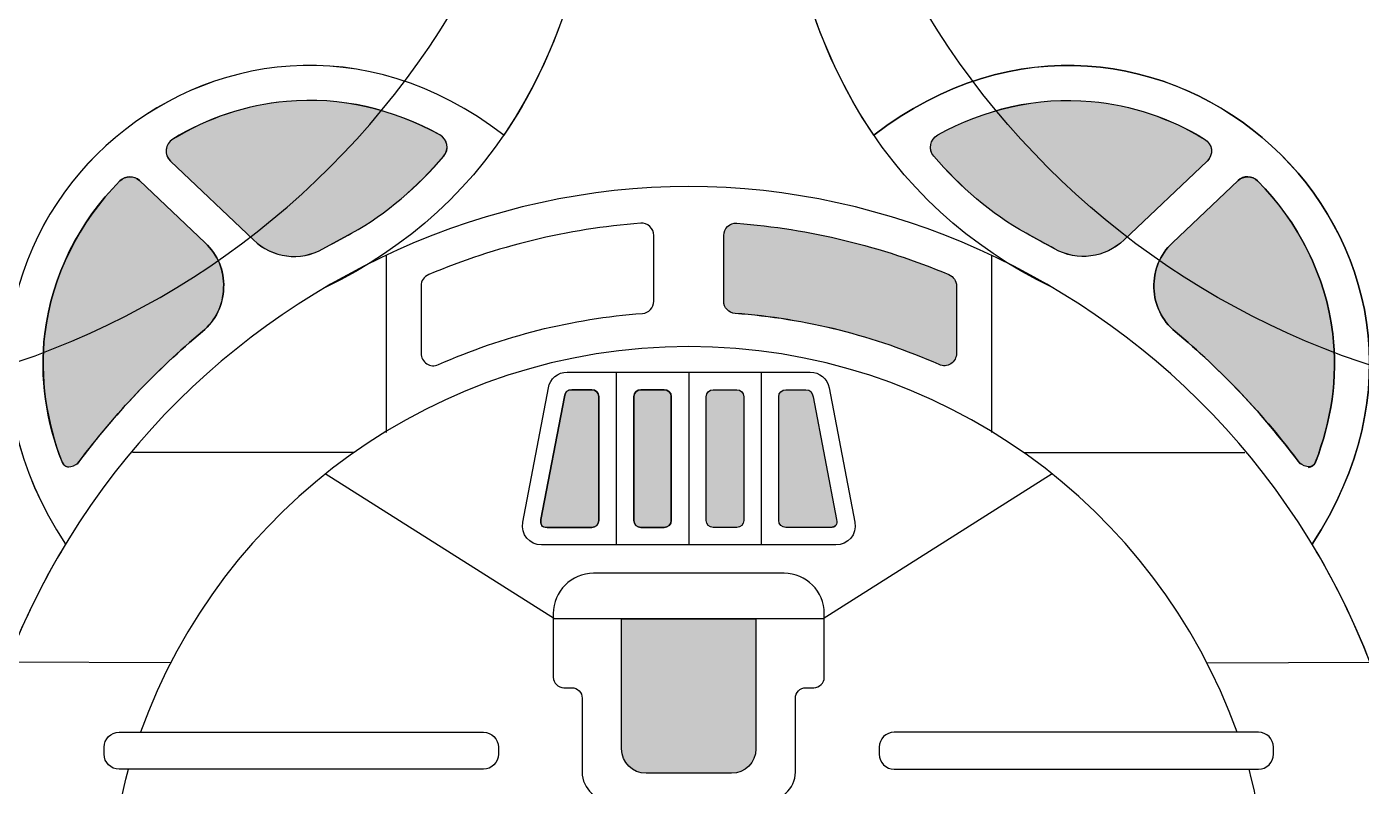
# Model space of a CAD drawing. Extents: x 65 to 351, y 40 to 244.
# Drawn here: x 246.56 to 258.28, y 206.82 to 213.49 of the extents above; entities that cross this region are included whole.
import ezdxf

# ---------------------------------------------------------------- set-up
doc = ezdxf.new("R2010")
doc.units = 0
doc.header["$MEASUREMENT"] = 0
doc.layers.add('4-VIEW', color=7, linetype='CONTINUOUS')
doc.layers.add('SOLIDS', color=7, linetype='CONTINUOUS')

# ---------------------------------------------------------------- blocks, each defined once
blk = doc.blocks.new('BLOCK_3')
at = {"layer": '4-VIEW', "color": 7}
for points in [[(249.717, 211.485), (249.717, 209.928)], [(255.034, 211.485), (255.034, 209.928)], [(251.739, 210.457), (251.739, 208.939)], [(252.376, 210.457), (252.376, 208.939)], [(253.012, 210.457), (253.012, 208.939)], [(249.432, 209.75), (247.49, 209.75)], [(255.319, 209.75), (257.261, 209.75)], [(255.568, 209.563), (253.556, 208.289), (251.195, 208.289), (249.183, 209.563)], [(247.824, 207.903), (246.391, 207.908)], [(256.927, 207.903), (258.36, 207.908)]]:
    blk.add_lwpolyline(points, dxfattribs=at)
for points, knots in [([(244.182, 210.169), (240.244, 210.169), (237.053, 213.36), (237.053, 217.298), (237.053, 221.235), (240.244, 224.427), (244.182, 224.427), (248.12, 224.427), (251.311, 221.235), (251.311, 217.298), (251.311, 213.36), (248.12, 210.169), (244.182, 210.169), (244.182, 210.169), (244.182, 210.169), (244.182, 210.169)], [0, 0, 0, 0, 1, 1, 1, 2, 2, 2, 3, 3, 3, 4, 4, 4, 5, 5, 5, 5]), ([(260.569, 210.169), (264.506, 210.169), (267.699, 213.36), (267.699, 217.298), (267.699, 221.235), (264.506, 224.427), (260.569, 224.427), (256.632, 224.427), (253.439, 221.235), (253.439, 217.298), (253.439, 213.36), (256.632, 210.169), (260.569, 210.169)], [0, 0, 0, 0, 1, 1, 1, 2, 2, 2, 3, 3, 3, 4, 4, 4, 4]), ([(255.564, 211.204), (254.133, 211.893), (253.148, 213.329), (253.13, 215.799), (253.129, 216.01), (252.956, 216.181), (252.746, 216.181), (252.746, 216.181), (252.005, 216.181), (252.005, 216.181), (251.794, 216.181), (251.623, 216.01), (251.621, 215.799), (251.603, 213.329), (250.618, 211.893), (249.188, 211.204)], [0, 0, 0, 0, 1, 1, 1, 2, 2, 2, 3, 3, 3, 4, 4, 4, 5, 5, 5, 5]), ([(247.843, 212.504), (248.145, 212.687), (248.486, 212.803), (248.841, 212.835), (249.321, 212.879), (249.778, 212.767), (250.188, 212.541), (250.257, 212.503), (250.274, 212.413), (250.222, 212.354), (249.992, 212.085), (249.725, 211.851), (249.414, 211.678), (249.329, 211.63), (249.245, 211.586), (249.162, 211.54), (248.959, 211.428), (248.719, 211.46), (248.551, 211.619), (248.551, 211.619), (247.823, 212.31), (247.823, 212.31), (247.764, 212.366), (247.774, 212.462), (247.843, 212.504), (247.843, 212.504), (247.843, 212.504), (247.843, 212.504)], [0, 0, 0, 0, 1, 1, 1, 2, 2, 2, 3, 3, 3, 4, 4, 4, 5, 5, 5, 6, 6, 6, 7, 7, 7, 8, 8, 8, 9, 9, 9, 9]), ([(256.907, 212.504), (256.606, 212.687), (256.265, 212.803), (255.91, 212.835), (255.43, 212.879), (254.973, 212.767), (254.563, 212.541), (254.494, 212.503), (254.477, 212.413), (254.528, 212.354), (254.759, 212.085), (255.027, 211.851), (255.338, 211.678), (255.422, 211.63), (255.506, 211.586), (255.589, 211.54), (255.791, 211.428), (256.033, 211.46), (256.2, 211.619), (256.2, 211.619), (256.928, 212.31), (256.928, 212.31), (256.987, 212.366), (256.977, 212.462), (256.907, 212.504), (256.907, 212.504), (256.907, 212.504), (256.907, 212.504)], [0, 0, 0, 0, 1, 1, 1, 2, 2, 2, 3, 3, 3, 4, 4, 4, 5, 5, 5, 6, 6, 6, 7, 7, 7, 8, 8, 8, 9, 9, 9, 9]), ([(253.17, 202.027), (253.91, 202.668), (255.452, 203.375), (258.078, 204.171), (258.2, 204.208), (258.309, 204.226), (258.437, 204.232), (258.437, 204.232), (258.634, 204.24), (258.634, 204.24), (258.703, 204.243), (258.758, 204.293), (258.766, 204.361), (259.323, 208.996), (255.878, 212.087), (252.376, 212.087), (248.872, 212.087), (245.428, 208.996), (245.985, 204.361), (245.993, 204.293), (246.048, 204.243), (246.117, 204.24), (246.117, 204.24), (246.314, 204.232), (246.314, 204.232), (246.441, 204.226), (246.551, 204.208), (246.674, 204.171), (249.298, 203.375), (250.842, 202.668), (251.581, 202.027)], [0, 0, 0, 0, 1, 1, 1, 2, 2, 2, 3, 3, 3, 4, 4, 4, 5, 5, 5, 6, 6, 6, 7, 7, 7, 8, 8, 8, 9, 9, 9, 10, 10, 10, 10]), ([(246.931, 209.62), (246.903, 209.623), (246.88, 209.641), (246.87, 209.668), (246.732, 210.024), (246.672, 210.405), (246.719, 210.795), (246.78, 211.305), (247.019, 211.775), (247.379, 212.137), (247.426, 212.185), (247.502, 212.186), (247.551, 212.14), (247.551, 212.14), (248.127, 211.593), (248.127, 211.593), (248.239, 211.487), (248.294, 211.353), (248.29, 211.198), (248.285, 211.044), (248.221, 210.913), (248.103, 210.814), (247.693, 210.471), (247.323, 210.08), (247.003, 209.65)], [0, 0, 0, 0, 1, 1, 1, 2, 2, 2, 3, 3, 3, 4, 4, 4, 5, 5, 5, 6, 6, 6, 7, 7, 7, 8, 8, 8, 8]), ([(257.82, 209.62), (257.848, 209.623), (257.871, 209.641), (257.881, 209.668), (258.019, 210.024), (258.079, 210.405), (258.032, 210.795), (257.97, 211.305), (257.732, 211.775), (257.372, 212.137), (257.325, 212.185), (257.249, 212.186), (257.2, 212.14), (257.2, 212.14), (256.624, 211.593), (256.624, 211.593), (256.512, 211.487), (256.457, 211.353), (256.462, 211.198), (256.466, 211.044), (256.53, 210.913), (256.649, 210.814), (257.059, 210.471), (257.428, 210.08), (257.748, 209.65)], [0, 0, 0, 0, 1, 1, 1, 2, 2, 2, 3, 3, 3, 4, 4, 4, 5, 5, 5, 6, 6, 6, 7, 7, 7, 8, 8, 8, 8]), ([(250.024, 210.622), (250.024, 210.622), (250.024, 211.215), (250.024, 211.215), (250.024, 211.259), (250.05, 211.297), (250.091, 211.314), (250.683, 211.562), (251.312, 211.717), (251.953, 211.765), (251.984, 211.767), (252.011, 211.757), (252.034, 211.736), (252.057, 211.715), (252.068, 211.688), (252.068, 211.658), (252.068, 211.658), (252.068, 211.08), (252.068, 211.08), (252.068, 211.024), (252.025, 210.977), (251.969, 210.973), (251.348, 210.927), (250.743, 210.775), (250.176, 210.523), (250.141, 210.508), (250.105, 210.511), (250.074, 210.531), (250.042, 210.552), (250.024, 210.584), (250.024, 210.622), (250.024, 210.622), (250.024, 210.622), (250.024, 210.622)], [0, 0, 0, 0, 1, 1, 1, 2, 2, 2, 3, 3, 3, 4, 4, 4, 5, 5, 5, 6, 6, 6, 7, 7, 7, 8, 8, 8, 9, 9, 9, 10, 10, 10, 11, 11, 11, 11]), ([(254.727, 210.622), (254.727, 210.622), (254.727, 211.215), (254.727, 211.215), (254.727, 211.259), (254.701, 211.297), (254.66, 211.314), (254.068, 211.562), (253.438, 211.717), (252.798, 211.765), (252.767, 211.767), (252.74, 211.757), (252.717, 211.736), (252.694, 211.715), (252.683, 211.688), (252.683, 211.658), (252.683, 211.658), (252.683, 211.08), (252.683, 211.08), (252.683, 211.024), (252.726, 210.977), (252.782, 210.973), (253.403, 210.927), (254.009, 210.775), (254.575, 210.523), (254.609, 210.508), (254.646, 210.511), (254.678, 210.531), (254.709, 210.552), (254.727, 210.584), (254.727, 210.622), (254.727, 210.622), (254.727, 210.622), (254.727, 210.622)], [0, 0, 0, 0, 1, 1, 1, 2, 2, 2, 3, 3, 3, 4, 4, 4, 5, 5, 5, 6, 6, 6, 7, 7, 7, 8, 8, 8, 9, 9, 9, 10, 10, 10, 11, 11, 11, 11]), ([(257.192, 207.294), (256.483, 209.268), (254.594, 210.681), (252.376, 210.681), (250.157, 210.681), (248.268, 209.268), (247.559, 207.294)], [0, 0, 0, 0, 1, 1, 1, 2, 2, 2, 2]), ([(253.668, 208.939), (253.774, 208.939), (253.854, 209.034), (253.834, 209.138), (253.834, 209.138), (253.609, 210.318), (253.609, 210.318), (253.594, 210.399), (253.525, 210.457), (253.443, 210.457), (253.443, 210.457), (251.308, 210.457), (251.308, 210.457), (251.226, 210.457), (251.157, 210.399), (251.142, 210.318), (251.142, 210.318), (250.917, 209.138), (250.917, 209.138), (250.897, 209.034), (250.977, 208.939), (251.083, 208.939), (251.083, 208.939), (253.668, 208.939), (253.668, 208.939), (253.668, 208.939), (253.668, 208.939), (253.668, 208.939)], [0, 0, 0, 0, 1, 1, 1, 2, 2, 2, 3, 3, 3, 4, 4, 4, 5, 5, 5, 6, 6, 6, 7, 7, 7, 8, 8, 8, 9, 9, 9, 9]), ([(251.585, 210.242), (251.585, 210.242), (251.585, 209.154), (251.585, 209.154), (251.585, 209.12), (251.557, 209.093), (251.524, 209.093), (251.524, 209.093), (251.132, 209.093), (251.132, 209.093), (251.084, 209.093), (251.069, 209.118), (251.077, 209.162), (251.077, 209.162), (251.283, 210.24), (251.283, 210.24), (251.291, 210.28), (251.306, 210.303), (251.348, 210.303), (251.348, 210.303), (251.524, 210.303), (251.524, 210.303), (251.557, 210.303), (251.585, 210.276), (251.585, 210.242), (251.585, 210.242), (251.585, 210.242), (251.585, 210.242)], [0, 0, 0, 0, 1, 1, 1, 2, 2, 2, 3, 3, 3, 4, 4, 4, 5, 5, 5, 6, 6, 6, 7, 7, 7, 8, 8, 8, 9, 9, 9, 9]), ([(251.893, 209.154), (251.893, 209.154), (251.893, 210.242), (251.893, 210.242), (251.893, 210.276), (251.92, 210.303), (251.954, 210.303), (251.954, 210.303), (252.16, 210.303), (252.16, 210.303), (252.194, 210.303), (252.222, 210.276), (252.222, 210.242), (252.222, 210.242), (252.222, 209.154), (252.222, 209.154), (252.222, 209.12), (252.194, 209.093), (252.16, 209.093), (252.16, 209.093), (251.954, 209.093), (251.954, 209.093), (251.92, 209.093), (251.893, 209.12), (251.893, 209.154), (251.893, 209.154), (251.893, 209.154), (251.893, 209.154)], [0, 0, 0, 0, 1, 1, 1, 2, 2, 2, 3, 3, 3, 4, 4, 4, 5, 5, 5, 6, 6, 6, 7, 7, 7, 8, 8, 8, 9, 9, 9, 9]), ([(252.859, 209.154), (252.859, 209.154), (252.859, 210.242), (252.859, 210.242), (252.859, 210.276), (252.831, 210.303), (252.797, 210.303), (252.797, 210.303), (252.591, 210.303), (252.591, 210.303), (252.557, 210.303), (252.529, 210.276), (252.529, 210.242), (252.529, 210.242), (252.529, 209.154), (252.529, 209.154), (252.529, 209.12), (252.557, 209.093), (252.591, 209.093), (252.591, 209.093), (252.797, 209.093), (252.797, 209.093), (252.831, 209.093), (252.859, 209.12), (252.859, 209.154), (252.859, 209.154), (252.859, 209.154), (252.859, 209.154)], [0, 0, 0, 0, 1, 1, 1, 2, 2, 2, 3, 3, 3, 4, 4, 4, 5, 5, 5, 6, 6, 6, 7, 7, 7, 8, 8, 8, 9, 9, 9, 9]), ([(253.166, 210.242), (253.166, 210.242), (253.166, 209.154), (253.166, 209.154), (253.166, 209.12), (253.194, 209.093), (253.227, 209.093), (253.227, 209.093), (253.62, 209.093), (253.62, 209.093), (253.667, 209.093), (253.682, 209.118), (253.673, 209.162), (253.673, 209.162), (253.468, 210.24), (253.468, 210.24), (253.46, 210.28), (253.446, 210.303), (253.403, 210.303), (253.403, 210.303), (253.227, 210.303), (253.227, 210.303), (253.194, 210.303), (253.166, 210.276), (253.166, 210.242), (253.166, 210.242), (253.166, 210.242), (253.166, 210.242)], [0, 0, 0, 0, 1, 1, 1, 2, 2, 2, 3, 3, 3, 4, 4, 4, 5, 5, 5, 6, 6, 6, 7, 7, 7, 8, 8, 8, 9, 9, 9, 9]), ([(253.031, 206.686), (253.183, 206.686), (253.312, 206.792), (253.312, 206.944), (253.312, 206.944), (253.312, 207.593), (253.312, 207.593), (253.312, 207.643), (253.353, 207.685), (253.404, 207.685), (253.404, 207.685), (253.473, 207.685), (253.473, 207.685), (253.525, 207.685), (253.566, 207.726), (253.566, 207.777), (253.566, 207.777), (253.566, 208.337), (253.566, 208.337), (253.566, 208.532), (253.407, 208.69), (253.213, 208.69), (253.213, 208.69), (251.539, 208.69), (251.539, 208.69), (251.344, 208.69), (251.185, 208.532), (251.185, 208.337), (251.185, 208.337), (251.185, 207.777), (251.185, 207.777), (251.185, 207.726), (251.227, 207.685), (251.278, 207.685), (251.278, 207.685), (251.347, 207.685), (251.347, 207.685), (251.398, 207.685), (251.439, 207.643), (251.439, 207.593), (251.439, 207.593), (251.439, 206.944), (251.439, 206.944), (251.439, 206.792), (251.568, 206.686), (251.72, 206.686)], [0, 0, 0, 0, 1, 1, 1, 2, 2, 2, 3, 3, 3, 4, 4, 4, 5, 5, 5, 6, 6, 6, 7, 7, 7, 8, 8, 8, 9, 9, 9, 10, 10, 10, 11, 11, 11, 12, 12, 12, 13, 13, 13, 14, 14, 14, 15, 15, 15, 15]), ([(252.965, 208.289), (252.965, 208.289), (252.965, 207.148), (252.965, 207.148), (252.965, 207.03), (252.869, 206.933), (252.75, 206.933), (252.75, 206.933), (252, 206.933), (252, 206.933), (251.882, 206.933), (251.786, 207.03), (251.786, 207.148), (251.786, 207.148), (251.786, 208.289), (251.786, 208.289)], [0, 0, 0, 0, 1, 1, 1, 2, 2, 2, 3, 3, 3, 4, 4, 4, 5, 5, 5, 5]), ([(250.571, 207.294), (250.571, 207.294), (247.372, 207.294), (247.372, 207.294), (247.299, 207.294), (247.24, 207.235), (247.24, 207.162), (247.24, 207.162), (247.24, 207.101), (247.24, 207.101), (247.24, 207.029), (247.299, 206.969), (247.372, 206.969), (247.372, 206.969), (250.571, 206.969), (250.571, 206.969), (250.643, 206.969), (250.703, 207.029), (250.703, 207.101), (250.703, 207.101), (250.703, 207.162), (250.703, 207.162), (250.703, 207.235), (250.643, 207.294), (250.571, 207.294), (250.571, 207.294), (250.571, 207.294), (250.571, 207.294)], [0, 0, 0, 0, 1, 1, 1, 2, 2, 2, 3, 3, 3, 4, 4, 4, 5, 5, 5, 6, 6, 6, 7, 7, 7, 8, 8, 8, 9, 9, 9, 9]), ([(254.18, 207.294), (254.18, 207.294), (257.379, 207.294), (257.379, 207.294), (257.452, 207.294), (257.511, 207.235), (257.511, 207.162), (257.511, 207.162), (257.511, 207.101), (257.511, 207.101), (257.511, 207.029), (257.452, 206.969), (257.379, 206.969), (257.379, 206.969), (254.18, 206.969), (254.18, 206.969), (254.108, 206.969), (254.048, 207.029), (254.048, 207.101), (254.048, 207.101), (254.048, 207.162), (254.048, 207.162), (254.048, 207.235), (254.108, 207.294), (254.18, 207.294), (254.18, 207.294), (254.18, 207.294), (254.18, 207.294)], [0, 0, 0, 0, 1, 1, 1, 2, 2, 2, 3, 3, 3, 4, 4, 4, 5, 5, 5, 6, 6, 6, 7, 7, 7, 8, 8, 8, 9, 9, 9, 9])]:
    blk.add_open_spline(points, degree=3, knots=knots, dxfattribs=at)
for points in [[(250.75, 212.538), (248.312, 214.425), (245.154, 211.601), (246.901, 208.947)], [(254.002, 212.538), (256.439, 214.425), (259.597, 211.601), (257.851, 208.947)], [(247.274, 205.364), (247.274, 205.851), (247.327, 206.523), (247.455, 206.969)], [(257.477, 205.364), (257.477, 205.851), (257.424, 206.523), (257.297, 206.969)]]:
    blk.add_open_spline(points, degree=3, dxfattribs=at)

msp = doc.modelspace()

# ---------------------------------------------------------------- hatches: boundary and pattern name
at = {"layer": 'SOLIDS'}
h = msp.add_hatch(color=255, dxfattribs=at)
edge = h.paths.add_edge_path()
edge.add_spline(control_points=[(250.223, 212.353), (249.993, 212.085), (249.725, 211.85), (249.414, 211.677), (249.414, 211.677), (249.162, 211.539), (249.162, 211.539), (248.96, 211.428), (248.719, 211.459), (248.552, 211.618), (248.552, 211.618), (247.824, 212.309), (247.824, 212.309), (247.764, 212.365), (247.774, 212.461), (247.844, 212.503), (248.146, 212.687), (248.487, 212.803), (248.841, 212.835), (249.322, 212.879), (249.779, 212.766), (250.189, 212.541), (250.258, 212.503), (250.274, 212.413), (250.223, 212.353)], knot_values=[0, 0, 0, 0, 1, 1, 1, 2, 2, 2, 3, 3, 3, 4, 4, 4, 5, 5, 5, 6, 6, 6, 7, 7, 7, 8, 8, 8, 8], degree=3, periodic=1)
h = msp.add_hatch(color=255, dxfattribs=at)
edge = h.paths.add_edge_path()
edge.add_spline(control_points=[(254.528, 212.353), (254.759, 212.085), (255.027, 211.85), (255.338, 211.677), (255.338, 211.677), (255.589, 211.539), (255.589, 211.539), (255.791, 211.428), (256.033, 211.459), (256.2, 211.618), (256.2, 211.618), (256.928, 212.309), (256.928, 212.309), (256.987, 212.365), (256.977, 212.461), (256.907, 212.503), (256.606, 212.687), (256.265, 212.803), (255.91, 212.835), (255.43, 212.879), (254.973, 212.766), (254.563, 212.541), (254.494, 212.503), (254.477, 212.413), (254.528, 212.353)], knot_values=[0, 0, 0, 0, 1, 1, 1, 2, 2, 2, 3, 3, 3, 4, 4, 4, 5, 5, 5, 6, 6, 6, 7, 7, 7, 8, 8, 8, 8], degree=3, periodic=1)
h = msp.add_hatch(color=255, dxfattribs=at)
edge = h.paths.add_edge_path()
edge.add_spline(control_points=[(248.103, 210.814), (247.7, 210.476), (247.336, 210.093), (247.021, 209.672), (246.995, 209.637), (246.9, 209.59), (246.871, 209.667), (246.733, 210.024), (246.673, 210.404), (246.719, 210.795), (246.782, 211.305), (247.02, 211.774), (247.379, 212.137), (247.427, 212.184), (247.503, 212.185), (247.551, 212.139), (247.551, 212.139), (248.127, 211.593), (248.127, 211.593), (248.24, 211.487), (248.295, 211.352), (248.29, 211.198), (248.285, 211.044), (248.222, 210.913), (248.103, 210.814)], knot_values=[0, 0, 0, 0, 1, 1, 1, 2, 2, 2, 3, 3, 3, 4, 4, 4, 5, 5, 5, 6, 6, 6, 7, 7, 7, 8, 8, 8, 8], degree=3, periodic=1)
h = msp.add_hatch(color=255, dxfattribs=at)
edge = h.paths.add_edge_path()
edge.add_spline(control_points=[(256.649, 210.814), (257.051, 210.476), (257.415, 210.093), (257.731, 209.672), (257.757, 209.637), (257.851, 209.59), (257.881, 209.667), (258.019, 210.024), (258.079, 210.404), (258.032, 210.795), (257.97, 211.305), (257.732, 211.774), (257.372, 212.137), (257.325, 212.184), (257.249, 212.185), (257.2, 212.139), (257.2, 212.139), (256.624, 211.593), (256.624, 211.593), (256.512, 211.487), (256.457, 211.352), (256.462, 211.198), (256.466, 211.044), (256.53, 210.913), (256.649, 210.814)], knot_values=[0, 0, 0, 0, 1, 1, 1, 2, 2, 2, 3, 3, 3, 4, 4, 4, 5, 5, 5, 6, 6, 6, 7, 7, 7, 8, 8, 8, 8], degree=3, periodic=1)
h = msp.add_hatch(color=255, dxfattribs=at)
edge = h.paths.add_edge_path()
edge.add_spline(control_points=[(252.683, 211.657), (252.683, 211.657), (252.683, 211.08), (252.683, 211.08), (252.683, 211.023), (252.726, 210.977), (252.782, 210.972), (253.403, 210.926), (254.009, 210.775), (254.575, 210.523), (254.609, 210.507), (254.646, 210.511), (254.678, 210.531), (254.709, 210.551), (254.727, 210.584), (254.727, 210.621), (254.727, 210.621), (254.727, 211.215), (254.727, 211.215), (254.727, 211.259), (254.701, 211.297), (254.66, 211.314), (254.068, 211.562), (253.438, 211.717), (252.798, 211.765), (252.767, 211.767), (252.74, 211.757), (252.717, 211.736), (252.694, 211.715), (252.683, 211.688), (252.683, 211.657)], knot_values=[0, 0, 0, 0, 1, 1, 1, 2, 2, 2, 3, 3, 3, 4, 4, 4, 5, 5, 5, 6, 6, 6, 7, 7, 7, 8, 8, 8, 9, 9, 9, 10, 10, 10, 10], degree=3, periodic=1)
h = msp.add_hatch(color=255, dxfattribs=at)
edge = h.paths.add_edge_path()
edge.add_spline(control_points=[(251.283, 210.24), (251.283, 210.24), (251.077, 209.162), (251.077, 209.162), (251.069, 209.118), (251.084, 209.092), (251.132, 209.092), (251.132, 209.092), (251.524, 209.092), (251.524, 209.092), (251.557, 209.092), (251.585, 209.12), (251.585, 209.154), (251.585, 209.154), (251.585, 210.241), (251.585, 210.241), (251.585, 210.276), (251.557, 210.303), (251.524, 210.303), (251.524, 210.303), (251.348, 210.303), (251.348, 210.303), (251.306, 210.303), (251.291, 210.279), (251.283, 210.24)], knot_values=[0, 0, 0, 0, 1, 1, 1, 2, 2, 2, 3, 3, 3, 4, 4, 4, 5, 5, 5, 6, 6, 6, 7, 7, 7, 8, 8, 8, 8], degree=3, periodic=1)
h = msp.add_hatch(color=255, dxfattribs=at)
edge = h.paths.add_edge_path()
edge.add_spline(control_points=[(251.893, 210.241), (251.893, 210.241), (251.893, 209.154), (251.893, 209.154), (251.893, 209.12), (251.92, 209.092), (251.954, 209.092), (251.954, 209.092), (252.16, 209.092), (252.16, 209.092), (252.194, 209.092), (252.222, 209.12), (252.222, 209.154), (252.222, 209.154), (252.222, 210.241), (252.222, 210.241), (252.222, 210.276), (252.194, 210.303), (252.16, 210.303), (252.16, 210.303), (251.954, 210.303), (251.954, 210.303), (251.92, 210.303), (251.893, 210.276), (251.893, 210.241)], knot_values=[0, 0, 0, 0, 1, 1, 1, 2, 2, 2, 3, 3, 3, 4, 4, 4, 5, 5, 5, 6, 6, 6, 7, 7, 7, 8, 8, 8, 8], degree=3, periodic=1)
h = msp.add_hatch(color=255, dxfattribs=at)
edge = h.paths.add_edge_path()
edge.add_spline(control_points=[(252.529, 210.241), (252.529, 210.241), (252.529, 209.154), (252.529, 209.154), (252.529, 209.12), (252.557, 209.092), (252.591, 209.092), (252.591, 209.092), (252.797, 209.092), (252.797, 209.092), (252.831, 209.092), (252.859, 209.12), (252.859, 209.154), (252.859, 209.154), (252.859, 210.241), (252.859, 210.241), (252.859, 210.276), (252.831, 210.303), (252.797, 210.303), (252.797, 210.303), (252.591, 210.303), (252.591, 210.303), (252.557, 210.303), (252.529, 210.276), (252.529, 210.241)], knot_values=[0, 0, 0, 0, 1, 1, 1, 2, 2, 2, 3, 3, 3, 4, 4, 4, 5, 5, 5, 6, 6, 6, 7, 7, 7, 8, 8, 8, 8], degree=3, periodic=1)
h = msp.add_hatch(color=255, dxfattribs=at)
edge = h.paths.add_edge_path()
edge.add_spline(control_points=[(253.166, 210.241), (253.166, 210.241), (253.166, 209.154), (253.166, 209.154), (253.166, 209.12), (253.194, 209.092), (253.227, 209.092), (253.227, 209.092), (253.62, 209.092), (253.62, 209.092), (253.667, 209.092), (253.682, 209.118), (253.673, 209.162), (253.673, 209.162), (253.468, 210.24), (253.468, 210.24), (253.46, 210.279), (253.446, 210.303), (253.403, 210.303), (253.403, 210.303), (253.227, 210.303), (253.227, 210.303), (253.194, 210.303), (253.166, 210.276), (253.166, 210.241)], knot_values=[0, 0, 0, 0, 1, 1, 1, 2, 2, 2, 3, 3, 3, 4, 4, 4, 5, 5, 5, 6, 6, 6, 7, 7, 7, 8, 8, 8, 8], degree=3, periodic=1)
h = msp.add_hatch(color=252, dxfattribs=at)
edge = h.paths.add_edge_path()
edge.add_spline(control_points=[(251.786, 208.289), (251.786, 208.289), (251.786, 207.148), (251.786, 207.148), (251.786, 207.03), (251.882, 206.933), (252, 206.933), (252, 206.933), (252.75, 206.933), (252.75, 206.933), (252.869, 206.933), (252.965, 207.03), (252.965, 207.148), (252.965, 207.148), (252.965, 208.289), (252.965, 208.289), (252.965, 208.289), (251.786, 208.289), (251.786, 208.289)], knot_values=[0, 0, 0, 0, 1, 1, 1, 2, 2, 2, 3, 3, 3, 4, 4, 4, 5, 5, 5, 6, 6, 6, 6], degree=3, periodic=1)

# ---------------------------------------------------------------- linework, layer by layer
for points, knots in [([(241.56, 218.217), (241.928, 219.103), (242.728, 219.763), (243.696, 219.934), (243.538, 221.404), (243.582, 222.859), (243.95, 224.073), (244.002, 224.246), (244.086, 224.323), (244.171, 224.31), (244.251, 224.299), (244.332, 224.211), (244.391, 224.053), (244.786, 222.998), (244.888, 221.614), (244.687, 219.936), (245.661, 219.767), (246.466, 219.105), (246.834, 218.217), (246.834, 218.217), (250.832, 218.217), (250.832, 218.217), (250.832, 218.217), (250.832, 219.323), (250.832, 219.323), (250.832, 219.385), (250.882, 219.435), (250.944, 219.435), (251.005, 219.435), (251.056, 219.385), (251.056, 219.323), (251.056, 219.323), (251.056, 218.217), (251.056, 218.217), (251.056, 218.217), (251.959, 218.217), (251.959, 218.217), (251.959, 218.217), (252.079, 223.79), (252.079, 223.79), (252.083, 223.996), (252.175, 224.092), (252.29, 224.242), (252.333, 224.299), (252.418, 224.299), (252.461, 224.242), (252.575, 224.092), (252.667, 223.996), (252.672, 223.79), (252.672, 223.79), (252.79, 218.217), (252.79, 218.217), (252.79, 218.217), (257.917, 218.217), (257.917, 218.217), (258.286, 219.105), (259.09, 219.767), (260.064, 219.936), (259.863, 221.614), (259.965, 222.998), (260.36, 224.053), (260.419, 224.211), (260.5, 224.299), (260.579, 224.31), (260.665, 224.323), (260.749, 224.247), (260.801, 224.073), (261.169, 222.859), (261.214, 221.404), (261.055, 219.934), (262.024, 219.763), (262.824, 219.103), (263.191, 218.217), (263.191, 218.217), (277.404, 218.217), (277.404, 218.217), (277.404, 218.217), (277.643, 218.217), (277.643, 218.217), (277.643, 218.217), (277.643, 218.358), (277.643, 218.358), (277.643, 218.398), (277.675, 218.43), (277.714, 218.43), (277.714, 218.43), (277.866, 218.43), (277.866, 218.43), (277.906, 218.43), (277.938, 218.398), (277.938, 218.358), (277.938, 218.358), (277.938, 218.255), (277.938, 218.255), (277.938, 218.255), (312.881, 219.445), (312.881, 219.445), (312.881, 219.445), (312.881, 220.872), (312.881, 220.872), (312.881, 220.931), (312.929, 220.98), (312.989, 220.98), (313.051, 220.98), (313.102, 220.936), (313.102, 220.872), (313.102, 220.872), (313.102, 219.453), (313.102, 219.453), (313.102, 219.453), (313.106, 219.454), (313.106, 219.454), (313.106, 219.454), (313.106, 219.744), (313.106, 219.744), (313.106, 219.763), (313.121, 219.779), (313.141, 219.779), (313.141, 219.779), (313.217, 219.779), (313.217, 219.779), (313.217, 219.779), (313.576, 219.967), (313.576, 219.967), (313.595, 219.977), (313.613, 219.984), (313.633, 219.988), (313.646, 219.991), (313.661, 219.992), (313.676, 219.992), (313.676, 219.992), (315.024, 219.992), (315.024, 219.992), (315.061, 219.992), (315.095, 219.984), (315.125, 219.968), (315.159, 219.95), (315.188, 219.922), (315.209, 219.886), (315.209, 219.886), (315.77, 218.936), (315.77, 218.936), (315.77, 218.936), (316.034, 218.936), (316.034, 218.936), (316.093, 218.936), (316.142, 218.887), (316.142, 218.828), (316.142, 218.828), (316.142, 218.723), (316.142, 218.723), (316.142, 218.664), (316.093, 218.616), (316.034, 218.616), (316.034, 218.616), (315.759, 218.616), (315.759, 218.616), (315.759, 218.616), (315.275, 217.585), (315.275, 217.585), (315.259, 217.552), (315.237, 217.524), (315.209, 217.503), (315.174, 217.477), (315.13, 217.462), (315.083, 217.462), (315.083, 217.462), (313.711, 217.444), (313.711, 217.444), (313.683, 217.444), (313.657, 217.448), (313.633, 217.457), (313.606, 217.467), (313.582, 217.482), (313.56, 217.503), (313.56, 217.503), (313.179, 217.865), (313.179, 217.865), (313.179, 217.865), (313.141, 217.865), (313.141, 217.865), (313.121, 217.865), (313.106, 217.881), (313.106, 217.9), (313.106, 217.9), (277.938, 215.117), (277.938, 215.117), (277.938, 215.117), (277.938, 214.956), (277.938, 214.956), (277.938, 214.917), (277.906, 214.885), (277.866, 214.885), (277.866, 214.885), (277.714, 214.885), (277.714, 214.885), (277.675, 214.885), (277.643, 214.917), (277.643, 214.956), (277.643, 214.956), (277.643, 215.132), (277.643, 215.132), (277.643, 215.132), (277.404, 215.132), (277.404, 215.132), (277.404, 215.132), (267.877, 215.132), (267.877, 215.132), (267.877, 215.132), (266.576, 214.031), (266.576, 214.031), (266.642, 213.93), (266.661, 213.843), (266.638, 213.782), (266.606, 213.702), (266.498, 213.667), (266.321, 213.709), (266.289, 213.716), (266.256, 213.724), (266.224, 213.732), (266.224, 213.732), (258.931, 207.56), (258.931, 207.56), (258.931, 207.56), (258.931, 207.32), (258.931, 207.32), (258.931, 207.32), (260.903, 205.304), (260.903, 205.304), (260.903, 205.718), (261.257, 205.334), (261.351, 205.113), (261.351, 205.113), (261.557, 205.021), (261.557, 205.021), (261.658, 204.976), (261.753, 204.955), (261.864, 204.955), (261.864, 204.955), (262.165, 204.955), (262.165, 204.955), (262.199, 204.955), (262.227, 204.928), (262.227, 204.893), (262.227, 204.893), (262.227, 204.758), (262.227, 204.758), (262.227, 204.724), (262.199, 204.696), (262.165, 204.696), (262.165, 204.696), (261.374, 204.696), (261.374, 204.696), (261.374, 204.696), (261.374, 202.741), (261.374, 202.741), (261.374, 202.741), (261.374, 202.198), (261.374, 202.198), (261.374, 202.198), (261.663, 202.198), (261.663, 202.198), (261.663, 202.198), (261.663, 203.577), (261.663, 203.577), (261.663, 203.831), (261.817, 204.052), (262.036, 204.15), (262.114, 204.185), (262.2, 204.204), (262.29, 204.204), (262.29, 204.204), (262.519, 204.204), (262.519, 204.204), (262.595, 204.204), (262.67, 204.19), (262.738, 204.164), (262.976, 204.075), (263.146, 203.845), (263.146, 203.577), (263.146, 203.577), (263.146, 200.291), (263.146, 200.291), (263.146, 199.946), (262.864, 199.664), (262.519, 199.664), (262.519, 199.664), (262.29, 199.664), (262.29, 199.664), (261.945, 199.664), (261.663, 199.946), (261.663, 200.291), (261.663, 200.291), (261.663, 201.67), (261.663, 201.67), (261.663, 201.67), (260.903, 201.67), (260.903, 201.67), (260.826, 201.67), (260.764, 201.732), (260.764, 201.808), (260.764, 201.808), (260.764, 202.06), (260.764, 202.06), (260.764, 202.136), (260.826, 202.198), (260.903, 202.198), (260.903, 202.198), (260.903, 202.741), (260.903, 202.741), (260.903, 202.741), (260.904, 203.733), (260.904, 203.733), (260.904, 203.733), (258.774, 204.432), (258.774, 204.432), (258.771, 204.408), (258.769, 204.385), (258.766, 204.361), (258.762, 204.328), (258.747, 204.298), (258.724, 204.277), (258.7, 204.255), (258.669, 204.241), (258.634, 204.239), (258.634, 204.239), (258.437, 204.231), (258.437, 204.231), (258.376, 204.229), (258.319, 204.223), (258.263, 204.214), (258.202, 204.204), (258.142, 204.19), (258.078, 204.17), (257.226, 203.912), (256.488, 203.663), (255.854, 203.423), (254.536, 202.923), (253.67, 202.46), (253.17, 202.027), (253.17, 202.027), (253.17, 201.064), (253.17, 201.064), (253.17, 201.004), (253.122, 200.956), (253.063, 200.956), (253.063, 200.956), (252.934, 200.956), (252.934, 200.956), (252.934, 200.956), (252.934, 200.304), (252.934, 200.304), (252.934, 199.997), (252.683, 199.746), (252.376, 199.746), (252.068, 199.746), (251.817, 199.997), (251.817, 200.304), (251.817, 200.304), (251.817, 200.956), (251.817, 200.956), (251.817, 200.956), (251.689, 200.956), (251.689, 200.956), (251.629, 200.956), (251.581, 201.004), (251.581, 201.064), (251.581, 201.064), (251.581, 202.027), (251.581, 202.027), (251.081, 202.46), (250.215, 202.923), (248.897, 203.423), (248.263, 203.663), (247.525, 203.912), (246.674, 204.17), (246.61, 204.19), (246.55, 204.204), (246.489, 204.214), (246.432, 204.223), (246.375, 204.229), (246.314, 204.231), (246.314, 204.231), (246.117, 204.239), (246.117, 204.239), (246.082, 204.241), (246.051, 204.255), (246.027, 204.277), (246.005, 204.298), (245.989, 204.328), (245.985, 204.361), (245.983, 204.385), (245.98, 204.408), (245.977, 204.432), (245.977, 204.432), (243.847, 203.733), (243.847, 203.733), (243.847, 203.733), (243.848, 202.741), (243.848, 202.741), (243.848, 202.741), (243.848, 202.198), (243.848, 202.198), (243.924, 202.198), (243.987, 202.136), (243.987, 202.06), (243.987, 202.06), (243.987, 201.808), (243.987, 201.808), (243.987, 201.732), (243.924, 201.67), (243.848, 201.67), (243.848, 201.67), (243.088, 201.67), (243.088, 201.67), (243.088, 201.67), (243.088, 200.291), (243.088, 200.291), (243.088, 199.946), (242.806, 199.664), (242.461, 199.664), (242.461, 199.664), (242.232, 199.664), (242.232, 199.664), (241.887, 199.664), (241.606, 199.946), (241.606, 200.291), (241.606, 200.291), (241.606, 203.577), (241.606, 203.577), (241.606, 203.845), (241.775, 204.075), (242.013, 204.164), (242.082, 204.19), (242.155, 204.204), (242.232, 204.204), (242.232, 204.204), (242.461, 204.204), (242.461, 204.204), (242.551, 204.204), (242.637, 204.185), (242.715, 204.15), (242.934, 204.052), (243.088, 203.831), (243.088, 203.577), (243.088, 203.577), (243.088, 202.198), (243.088, 202.198), (243.088, 202.198), (243.377, 202.198), (243.377, 202.198), (243.377, 202.198), (243.377, 202.741), (243.377, 202.741), (243.377, 202.741), (243.377, 204.696), (243.377, 204.696), (243.377, 204.696), (242.586, 204.696), (242.586, 204.696), (242.552, 204.696), (242.525, 204.724), (242.525, 204.758), (242.525, 204.758), (242.525, 204.893), (242.525, 204.893), (242.525, 204.928), (242.552, 204.955), (242.586, 204.955), (242.586, 204.955), (242.887, 204.955), (242.887, 204.955), (242.998, 204.955), (243.093, 204.976), (243.194, 205.021), (243.194, 205.021), (243.4, 205.113), (243.4, 205.113), (243.494, 205.334), (243.848, 205.719), (243.848, 205.304), (243.848, 205.304), (245.82, 207.32), (245.82, 207.32), (245.82, 207.32), (245.82, 207.56), (245.82, 207.56), (245.82, 207.56), (238.528, 213.732), (238.528, 213.732), (238.495, 213.724), (238.463, 213.716), (238.43, 213.709), (238.254, 213.667), (238.146, 213.702), (238.114, 213.782), (238.09, 213.843), (238.109, 213.93), (238.175, 214.031), (238.175, 214.031), (236.874, 215.132), (236.874, 215.132), (236.874, 215.132), (227.347, 215.132), (227.347, 215.132), (227.347, 215.132), (227.108, 215.132), (227.108, 215.132), (227.108, 215.132), (227.108, 214.956), (227.108, 214.956), (227.108, 214.917), (227.077, 214.885), (227.037, 214.885), (227.037, 214.885), (226.884, 214.885), (226.884, 214.885), (226.846, 214.885), (226.813, 214.917), (226.813, 214.956), (226.813, 214.956), (226.813, 215.117), (226.813, 215.117), (226.813, 215.117), (199.791, 217.255), (199.791, 217.255), (199.791, 217.255), (199.116, 209.616), (199.116, 209.616), (199.116, 209.616), (199.68, 209.621), (199.68, 209.621), (199.699, 209.621), (199.716, 209.605), (199.716, 209.586), (199.716, 209.586), (199.716, 209.548), (199.716, 209.548), (199.716, 209.548), (200.081, 209.17), (200.081, 209.17), (200.102, 209.148), (200.117, 209.124), (200.127, 209.097), (200.137, 209.073), (200.141, 209.047), (200.141, 209.019), (200.141, 209.019), (200.135, 207.647), (200.135, 207.647), (200.134, 207.6), (200.12, 207.556), (200.094, 207.521), (200.073, 207.493), (200.046, 207.47), (200.013, 207.454), (200.013, 207.454), (198.986, 206.961), (198.986, 206.961), (198.986, 206.961), (198.988, 206.686), (198.988, 206.686), (198.989, 206.627), (198.941, 206.578), (198.881, 206.578), (198.881, 206.578), (198.777, 206.577), (198.777, 206.577), (198.718, 206.576), (198.669, 206.624), (198.668, 206.684), (198.668, 206.684), (198.666, 206.948), (198.666, 206.948), (198.666, 206.948), (197.711, 207.501), (197.711, 207.501), (197.675, 207.522), (197.647, 207.55), (197.629, 207.584), (197.613, 207.614), (197.604, 207.649), (197.603, 207.685), (197.603, 207.685), (197.593, 209.033), (197.593, 209.033), (197.592, 209.048), (197.594, 209.063), (197.597, 209.076), (197.6, 209.096), (197.607, 209.114), (197.616, 209.133), (197.616, 209.133), (197.802, 209.494), (197.802, 209.494), (197.802, 209.494), (197.802, 209.57), (197.802, 209.57), (197.801, 209.589), (197.817, 209.606), (197.837, 209.606), (197.837, 209.606), (197.971, 209.607), (197.971, 209.607), (197.971, 209.607), (195.119, 213.458), (195.119, 213.458), (195.119, 213.458), (194.211, 213.587), (194.211, 213.587), (193.999, 213.616), (193.923, 213.883), (194.089, 214.019), (194.089, 214.019), (194.47, 214.333), (194.47, 214.333), (194.47, 214.333), (191.839, 217.885), (191.839, 217.885), (191.839, 217.885), (191.646, 217.9), (191.646, 217.9), (191.646, 217.881), (191.63, 217.865), (191.611, 217.865), (191.611, 217.865), (191.572, 217.865), (191.572, 217.865), (191.572, 217.865), (191.191, 217.503), (191.191, 217.503), (191.169, 217.482), (191.145, 217.467), (191.118, 217.457), (191.094, 217.448), (191.068, 217.444), (191.041, 217.444), (191.041, 217.444), (189.668, 217.462), (189.668, 217.462), (189.621, 217.462), (189.578, 217.477), (189.542, 217.503), (189.515, 217.524), (189.492, 217.552), (189.476, 217.585), (189.476, 217.585), (188.992, 218.616), (188.992, 218.616), (188.992, 218.616), (188.717, 218.616), (188.717, 218.616), (188.658, 218.616), (188.609, 218.664), (188.609, 218.723), (188.609, 218.723), (188.609, 218.828), (188.609, 218.828), (188.609, 218.887), (188.658, 218.936), (188.717, 218.936), (188.717, 218.936), (188.982, 218.936), (188.982, 218.936), (188.982, 218.936), (189.542, 219.886), (189.542, 219.886), (189.563, 219.922), (189.592, 219.95), (189.626, 219.968), (189.656, 219.984), (189.691, 219.992), (189.727, 219.992), (189.727, 219.992), (191.075, 219.992), (191.075, 219.992), (191.09, 219.992), (191.104, 219.991), (191.118, 219.988), (191.137, 219.984), (191.156, 219.977), (191.175, 219.967), (191.175, 219.967), (191.534, 219.779), (191.534, 219.779), (191.534, 219.779), (191.611, 219.779), (191.611, 219.779), (191.63, 219.779), (191.646, 219.763), (191.646, 219.744), (191.646, 219.744), (191.646, 219.454), (191.646, 219.454), (191.646, 219.454), (191.649, 219.453), (191.649, 219.453), (191.649, 219.453), (191.649, 220.872), (191.649, 220.872), (191.649, 220.936), (191.7, 220.98), (191.762, 220.98), (191.822, 220.98), (191.87, 220.931), (191.87, 220.872), (191.87, 220.872), (191.87, 219.445), (191.87, 219.445), (191.87, 219.445), (226.813, 218.255), (226.813, 218.255), (226.813, 218.255), (226.813, 218.358), (226.813, 218.358), (226.813, 218.398), (226.846, 218.43), (226.884, 218.43), (226.884, 218.43), (227.037, 218.43), (227.037, 218.43), (227.077, 218.43), (227.108, 218.398), (227.108, 218.358), (227.108, 218.358), (227.108, 218.217), (227.108, 218.217), (227.108, 218.217), (227.347, 218.217), (227.347, 218.217), (227.347, 218.217), (241.56, 218.217), (241.56, 218.217), (241.56, 218.217), (241.56, 218.217), (241.56, 218.217)], [0, 0, 0, 0, 1, 1, 1, 2, 2, 2, 3, 3, 3, 4, 4, 4, 5, 5, 5, 6, 6, 6, 7, 7, 7, 8, 8, 8, 9, 9, 9, 10, 10, 10, 11, 11, 11, 12, 12, 12, 13, 13, 13, 14, 14, 14, 15, 15, 15, 16, 16, 16, 17, 17, 17, 18, 18, 18, 19, 19, 19, 20, 20, 20, 21, 21, 21, 22, 22, 22, 23, 23, 23, 24, 24, 24, 25, 25, 25, 26, 26, 26, 27, 27, 27, 28, 28, 28, 29, 29, 29, 30, 30, 30, 31, 31, 31, 32, 32, 32, 33, 33, 33, 34, 34, 34, 35, 35, 35, 36, 36, 36, 37, 37, 37, 38, 38, 38, 39, 39, 39, 40, 40, 40, 41, 41, 41, 42, 42, 42, 43, 43, 43, 44, 44, 44, 45, 45, 45, 46, 46, 46, 47, 47, 47, 48, 48, 48, 49, 49, 49, 50, 50, 50, 51, 51, 51, 52, 52, 52, 53, 53, 53, 54, 54, 54, 55, 55, 55, 56, 56, 56, 57, 57, 57, 58, 58, 58, 59, 59, 59, 60, 60, 60, 61, 61, 61, 62, 62, 62, 63, 63, 63, 64, 64, 64, 65, 65, 65, 66, 66, 66, 67, 67, 67, 68, 68, 68, 69, 69, 69, 70, 70, 70, 71, 71, 71, 72, 72, 72, 73, 73, 73, 74, 74, 74, 75, 75, 75, 76, 76, 76, 77, 77, 77, 78, 78, 78, 79, 79, 79, 80, 80, 80, 81, 81, 81, 82, 82, 82, 83, 83, 83, 84, 84, 84, 85, 85, 85, 86, 86, 86, 87, 87, 87, 88, 88, 88, 89, 89, 89, 90, 90, 90, 91, 91, 91, 92, 92, 92, 93, 93, 93, 94, 94, 94, 95, 95, 95, 96, 96, 96, 97, 97, 97, 98, 98, 98, 99, 99, 99, 100, 100, 100, 101, 101, 101, 102, 102, 102, 103, 103, 103, 104, 104, 104, 105, 105, 105, 106, 106, 106, 107, 107, 107, 108, 108, 108, 109, 109, 109, 110, 110, 110, 111, 111, 111, 112, 112, 112, 113, 113, 113, 114, 114, 114, 115, 115, 115, 116, 116, 116, 117, 117, 117, 118, 118, 118, 119, 119, 119, 120, 120, 120, 121, 121, 121, 122, 122, 122, 123, 123, 123, 124, 124, 124, 125, 125, 125, 126, 126, 126, 127, 127, 127, 128, 128, 128, 129, 129, 129, 130, 130, 130, 131, 131, 131, 132, 132, 132, 133, 133, 133, 134, 134, 134, 135, 135, 135, 136, 136, 136, 137, 137, 137, 138, 138, 138, 139, 139, 139, 140, 140, 140, 141, 141, 141, 142, 142, 142, 143, 143, 143, 144, 144, 144, 145, 145, 145, 146, 146, 146, 147, 147, 147, 148, 148, 148, 149, 149, 149, 150, 150, 150, 151, 151, 151, 152, 152, 152, 153, 153, 153, 154, 154, 154, 155, 155, 155, 156, 156, 156, 157, 157, 157, 158, 158, 158, 159, 159, 159, 160, 160, 160, 161, 161, 161, 162, 162, 162, 163, 163, 163, 164, 164, 164, 165, 165, 165, 166, 166, 166, 167, 167, 167, 168, 168, 168, 169, 169, 169, 170, 170, 170, 171, 171, 171, 172, 172, 172, 173, 173, 173, 174, 174, 174, 175, 175, 175, 176, 176, 176, 177, 177, 177, 178, 178, 178, 179, 179, 179, 180, 180, 180, 181, 181, 181, 182, 182, 182, 183, 183, 183, 184, 184, 184, 185, 185, 185, 186, 186, 186, 187, 187, 187, 188, 188, 188, 189, 189, 189, 190, 190, 190, 191, 191, 191, 192, 192, 192, 193, 193, 193, 194, 194, 194, 195, 195, 195, 196, 196, 196, 197, 197, 197, 198, 198, 198, 199, 199, 199, 200, 200, 200, 201, 201, 201, 202, 202, 202, 203, 203, 203, 204, 204, 204, 205, 205, 205, 206, 206, 206, 207, 207, 207, 208, 208, 208, 209, 209, 209, 210, 210, 210, 211, 211, 211, 212, 212, 212, 213, 213, 213, 214, 214, 214, 215, 215, 215, 216, 216, 216, 217, 217, 217, 218, 218, 218, 219, 219, 219, 220, 220, 220, 221, 221, 221, 222, 222, 222, 223, 223, 223, 224, 224, 224, 225, 225, 225, 226, 226, 226, 227, 227, 227, 228, 228, 228, 229, 229, 229, 230, 230, 230, 231, 231, 231, 232, 232, 232, 233, 233, 233, 234, 234, 234, 235, 235, 235, 236, 236, 236, 237, 237, 237, 238, 238, 238, 239, 239, 239, 240, 240, 240, 241, 241, 241, 242, 242, 242, 243, 243, 243, 244, 244, 244, 245, 245, 245, 245]), ([(244.656, 213.898), (244.656, 213.695), (244.49, 213.53), (244.287, 213.53), (244.287, 213.53), (243.832, 213.53), (243.832, 213.53), (243.629, 213.53), (243.464, 213.695), (243.464, 213.898), (243.464, 213.898), (243.464, 214.366), (243.464, 214.366), (242.958, 214.5), (242.508, 214.769), (242.154, 215.132), (242.154, 215.132), (241.528, 215.132), (241.528, 215.132), (240.715, 214.597), (239.874, 214.159), (239.043, 213.883), (239.043, 213.883), (246.159, 207.907), (246.159, 207.907), (246.159, 207.907), (246.391, 207.907), (246.391, 207.907), (246.533, 208.274), (246.704, 208.621), (246.901, 208.946), (245.154, 211.601), (248.312, 214.424), (250.75, 212.538), (251.201, 213.198), (251.5, 214.055), (251.591, 215.14), (251.591, 215.14), (248.969, 215.14), (248.969, 215.14), (249.416, 214.823), (249.82, 214.48), (250.166, 214.111), (250.29, 213.979), (250.314, 213.868), (250.26, 213.8), (250.21, 213.737), (250.094, 213.711), (249.928, 213.738), (248.972, 213.898), (247.913, 214.367), (246.775, 215.14), (246.775, 215.14), (246.249, 215.14), (246.249, 215.14), (245.83, 214.708), (245.277, 214.407), (244.656, 214.307), (244.656, 214.307), (244.656, 213.898), (244.656, 213.898), (244.656, 213.898), (244.656, 213.898), (244.656, 213.898)], [0, 0, 0, 0, 1, 1, 1, 2, 2, 2, 3, 3, 3, 4, 4, 4, 5, 5, 5, 6, 6, 6, 7, 7, 7, 8, 8, 8, 9, 9, 9, 10, 10, 10, 11, 11, 11, 12, 12, 12, 13, 13, 13, 14, 14, 14, 15, 15, 15, 16, 16, 16, 17, 17, 17, 18, 18, 18, 19, 19, 19, 20, 20, 20, 21, 21, 21, 21]), ([(257.977, 215.14), (256.838, 214.367), (255.78, 213.898), (254.823, 213.738), (254.657, 213.711), (254.541, 213.737), (254.491, 213.8), (254.437, 213.868), (254.462, 213.979), (254.585, 214.111), (254.931, 214.48), (255.335, 214.823), (255.782, 215.14), (255.782, 215.14), (253.159, 215.14), (253.159, 215.14), (253.251, 214.055), (253.55, 213.198), (254.002, 212.538), (256.439, 214.424), (259.597, 211.601), (257.851, 208.946), (258.047, 208.621), (258.218, 208.274), (258.36, 207.907), (258.36, 207.907), (258.592, 207.907), (258.592, 207.907), (258.592, 207.907), (265.709, 213.883), (265.709, 213.883), (264.877, 214.159), (264.036, 214.597), (263.223, 215.132), (263.223, 215.132), (262.598, 215.132), (262.598, 215.132), (262.243, 214.769), (261.793, 214.5), (261.288, 214.367), (261.288, 214.367), (261.288, 213.898), (261.288, 213.898), (261.288, 213.695), (261.122, 213.53), (260.919, 213.53), (260.919, 213.53), (260.464, 213.53), (260.464, 213.53), (260.261, 213.53), (260.095, 213.695), (260.095, 213.898), (260.095, 213.898), (260.095, 214.307), (260.095, 214.307), (259.475, 214.408), (258.921, 214.708), (258.503, 215.14), (258.503, 215.14), (257.977, 215.14), (257.977, 215.14), (257.977, 215.14), (257.977, 215.14), (257.977, 215.14)], [0, 0, 0, 0, 1, 1, 1, 2, 2, 2, 3, 3, 3, 4, 4, 4, 5, 5, 5, 6, 6, 6, 7, 7, 7, 8, 8, 8, 9, 9, 9, 10, 10, 10, 11, 11, 11, 12, 12, 12, 13, 13, 13, 14, 14, 14, 15, 15, 15, 16, 16, 16, 17, 17, 17, 18, 18, 18, 19, 19, 19, 20, 20, 20, 21, 21, 21, 21]), ([(250.223, 212.353), (249.993, 212.085), (249.725, 211.85), (249.414, 211.677), (249.414, 211.677), (249.162, 211.539), (249.162, 211.539), (248.96, 211.428), (248.719, 211.459), (248.552, 211.618), (248.552, 211.618), (247.824, 212.309), (247.824, 212.309), (247.764, 212.365), (247.774, 212.461), (247.844, 212.503), (248.146, 212.687), (248.487, 212.803), (248.841, 212.835), (249.322, 212.879), (249.779, 212.766), (250.189, 212.541), (250.258, 212.503), (250.274, 212.413), (250.223, 212.353)], [0, 0, 0, 0, 1, 1, 1, 2, 2, 2, 3, 3, 3, 4, 4, 4, 5, 5, 5, 6, 6, 6, 7, 7, 7, 8, 8, 8, 8]), ([(254.528, 212.353), (254.759, 212.085), (255.027, 211.85), (255.338, 211.677), (255.338, 211.677), (255.589, 211.539), (255.589, 211.539), (255.791, 211.428), (256.033, 211.459), (256.2, 211.618), (256.2, 211.618), (256.928, 212.309), (256.928, 212.309), (256.987, 212.365), (256.977, 212.461), (256.907, 212.503), (256.606, 212.687), (256.265, 212.803), (255.91, 212.835), (255.43, 212.879), (254.973, 212.766), (254.563, 212.541), (254.494, 212.503), (254.477, 212.413), (254.528, 212.353)], [0, 0, 0, 0, 1, 1, 1, 2, 2, 2, 3, 3, 3, 4, 4, 4, 5, 5, 5, 6, 6, 6, 7, 7, 7, 8, 8, 8, 8]), ([(248.103, 210.814), (247.7, 210.476), (247.336, 210.093), (247.021, 209.672), (246.995, 209.637), (246.9, 209.59), (246.871, 209.667), (246.733, 210.024), (246.673, 210.404), (246.719, 210.795), (246.782, 211.305), (247.02, 211.774), (247.379, 212.137), (247.427, 212.184), (247.503, 212.185), (247.551, 212.139), (247.551, 212.139), (248.127, 211.593), (248.127, 211.593), (248.24, 211.487), (248.295, 211.352), (248.29, 211.198), (248.285, 211.044), (248.222, 210.913), (248.103, 210.814)], [0, 0, 0, 0, 1, 1, 1, 2, 2, 2, 3, 3, 3, 4, 4, 4, 5, 5, 5, 6, 6, 6, 7, 7, 7, 8, 8, 8, 8]), ([(256.649, 210.814), (257.051, 210.476), (257.415, 210.093), (257.731, 209.672), (257.757, 209.637), (257.851, 209.59), (257.881, 209.667), (258.019, 210.024), (258.079, 210.404), (258.032, 210.795), (257.97, 211.305), (257.732, 211.774), (257.372, 212.137), (257.325, 212.184), (257.249, 212.185), (257.2, 212.139), (257.2, 212.139), (256.624, 211.593), (256.624, 211.593), (256.512, 211.487), (256.457, 211.352), (256.462, 211.198), (256.466, 211.044), (256.53, 210.913), (256.649, 210.814)], [0, 0, 0, 0, 1, 1, 1, 2, 2, 2, 3, 3, 3, 4, 4, 4, 5, 5, 5, 6, 6, 6, 7, 7, 7, 8, 8, 8, 8]), ([(252.683, 211.657), (252.683, 211.657), (252.683, 211.08), (252.683, 211.08), (252.683, 211.023), (252.726, 210.977), (252.782, 210.972), (253.403, 210.926), (254.009, 210.775), (254.575, 210.523), (254.609, 210.507), (254.646, 210.511), (254.678, 210.531), (254.709, 210.551), (254.727, 210.584), (254.727, 210.621), (254.727, 210.621), (254.727, 211.215), (254.727, 211.215), (254.727, 211.259), (254.701, 211.297), (254.66, 211.314), (254.068, 211.562), (253.438, 211.717), (252.798, 211.765), (252.767, 211.767), (252.74, 211.757), (252.717, 211.736), (252.694, 211.715), (252.683, 211.688), (252.683, 211.657)], [0, 0, 0, 0, 1, 1, 1, 2, 2, 2, 3, 3, 3, 4, 4, 4, 5, 5, 5, 6, 6, 6, 7, 7, 7, 8, 8, 8, 9, 9, 9, 10, 10, 10, 10]), ([(251.283, 210.24), (251.283, 210.24), (251.077, 209.162), (251.077, 209.162), (251.069, 209.118), (251.084, 209.092), (251.132, 209.092), (251.132, 209.092), (251.524, 209.092), (251.524, 209.092), (251.557, 209.092), (251.585, 209.12), (251.585, 209.154), (251.585, 209.154), (251.585, 210.241), (251.585, 210.241), (251.585, 210.276), (251.557, 210.303), (251.524, 210.303), (251.524, 210.303), (251.348, 210.303), (251.348, 210.303), (251.306, 210.303), (251.291, 210.279), (251.283, 210.24)], [0, 0, 0, 0, 1, 1, 1, 2, 2, 2, 3, 3, 3, 4, 4, 4, 5, 5, 5, 6, 6, 6, 7, 7, 7, 8, 8, 8, 8]), ([(251.893, 210.241), (251.893, 210.241), (251.893, 209.154), (251.893, 209.154), (251.893, 209.12), (251.92, 209.092), (251.954, 209.092), (251.954, 209.092), (252.16, 209.092), (252.16, 209.092), (252.194, 209.092), (252.222, 209.12), (252.222, 209.154), (252.222, 209.154), (252.222, 210.241), (252.222, 210.241), (252.222, 210.276), (252.194, 210.303), (252.16, 210.303), (252.16, 210.303), (251.954, 210.303), (251.954, 210.303), (251.92, 210.303), (251.893, 210.276), (251.893, 210.241)], [0, 0, 0, 0, 1, 1, 1, 2, 2, 2, 3, 3, 3, 4, 4, 4, 5, 5, 5, 6, 6, 6, 7, 7, 7, 8, 8, 8, 8]), ([(252.529, 210.241), (252.529, 210.241), (252.529, 209.154), (252.529, 209.154), (252.529, 209.12), (252.557, 209.092), (252.591, 209.092), (252.591, 209.092), (252.797, 209.092), (252.797, 209.092), (252.831, 209.092), (252.859, 209.12), (252.859, 209.154), (252.859, 209.154), (252.859, 210.241), (252.859, 210.241), (252.859, 210.276), (252.831, 210.303), (252.797, 210.303), (252.797, 210.303), (252.591, 210.303), (252.591, 210.303), (252.557, 210.303), (252.529, 210.276), (252.529, 210.241)], [0, 0, 0, 0, 1, 1, 1, 2, 2, 2, 3, 3, 3, 4, 4, 4, 5, 5, 5, 6, 6, 6, 7, 7, 7, 8, 8, 8, 8]), ([(253.166, 210.241), (253.166, 210.241), (253.166, 209.154), (253.166, 209.154), (253.166, 209.12), (253.194, 209.092), (253.227, 209.092), (253.227, 209.092), (253.62, 209.092), (253.62, 209.092), (253.667, 209.092), (253.682, 209.118), (253.673, 209.162), (253.673, 209.162), (253.468, 210.24), (253.468, 210.24), (253.46, 210.279), (253.446, 210.303), (253.403, 210.303), (253.403, 210.303), (253.227, 210.303), (253.227, 210.303), (253.194, 210.303), (253.166, 210.276), (253.166, 210.241)], [0, 0, 0, 0, 1, 1, 1, 2, 2, 2, 3, 3, 3, 4, 4, 4, 5, 5, 5, 6, 6, 6, 7, 7, 7, 8, 8, 8, 8]), ([(251.786, 208.289), (251.786, 208.289), (251.786, 207.148), (251.786, 207.148), (251.786, 207.03), (251.882, 206.933), (252, 206.933), (252, 206.933), (252.75, 206.933), (252.75, 206.933), (252.869, 206.933), (252.965, 207.03), (252.965, 207.148), (252.965, 207.148), (252.965, 208.289), (252.965, 208.289), (252.965, 208.289), (251.786, 208.289), (251.786, 208.289)], [0, 0, 0, 0, 1, 1, 1, 2, 2, 2, 3, 3, 3, 4, 4, 4, 5, 5, 5, 6, 6, 6, 6])]:
    msp.add_open_spline(points, degree=3, knots=knots, dxfattribs=at)

# ---------------------------------------------------------------- block references
at = {"layer": '4-VIEW'}
msp.add_blockref('BLOCK_3', (0, 0), dxfattribs=at)

doc.saveas('drawing.dxf')
